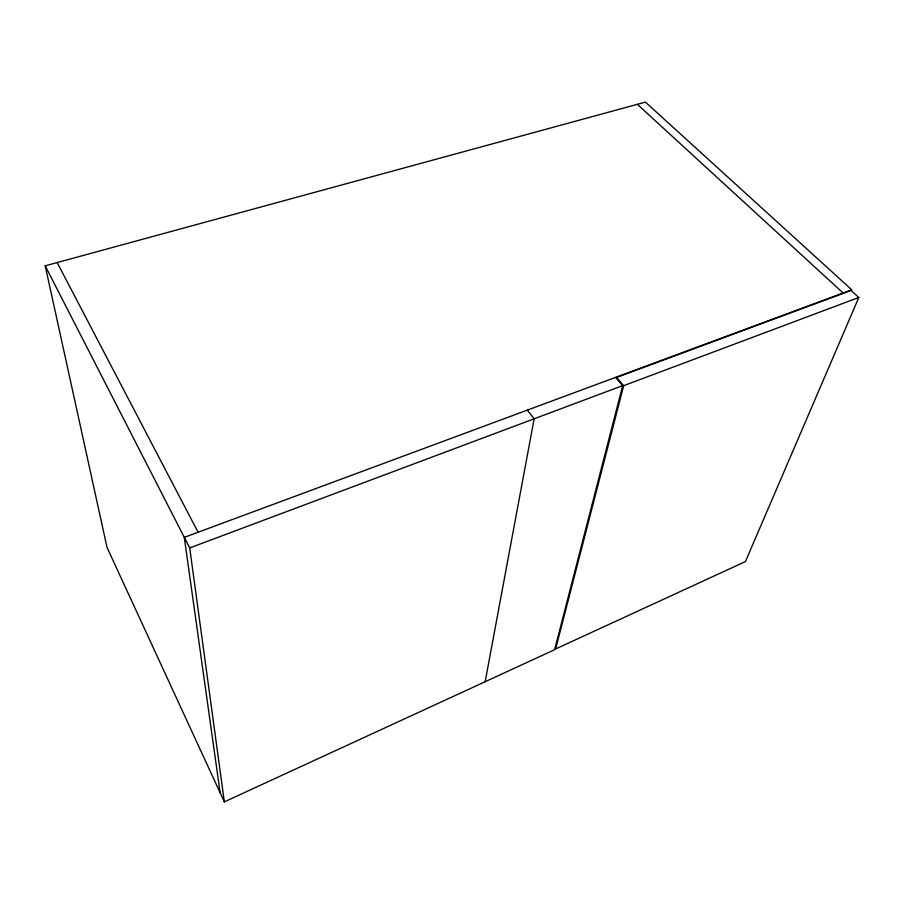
<?xml version="1.0" encoding="UTF-8"?>
<svg xmlns="http://www.w3.org/2000/svg" width="904" height="904" viewBox="0 0 904 904"><rect width="100%" height="100%" fill="white"/><g stroke="black" fill="none" stroke-linecap="round" stroke-linejoin="round"><path stroke-width="1.36" d="M485.165 681.706L534.151 418.801L527.303 410.133M615.534 377.397L622.675 385.612L554.649 649.693L224.339 801.871L107.022 547.417L45.2 265.832L645.433 102.129L851.749 289.788L184.292 537.36L220.124 792.74M623.692 385.669L555.632 648.982L745.45 561.553L858.8 297.484L851.071 290.444L616.562 377.465L623.692 385.669L858.8 297.484M224.339 801.871L189.716 547.937L622.675 385.612M637.376 104.333L843.104 292.998M57.167 262.567L198.089 532.241M45.2 265.832L189.716 547.937"/></g></svg>
